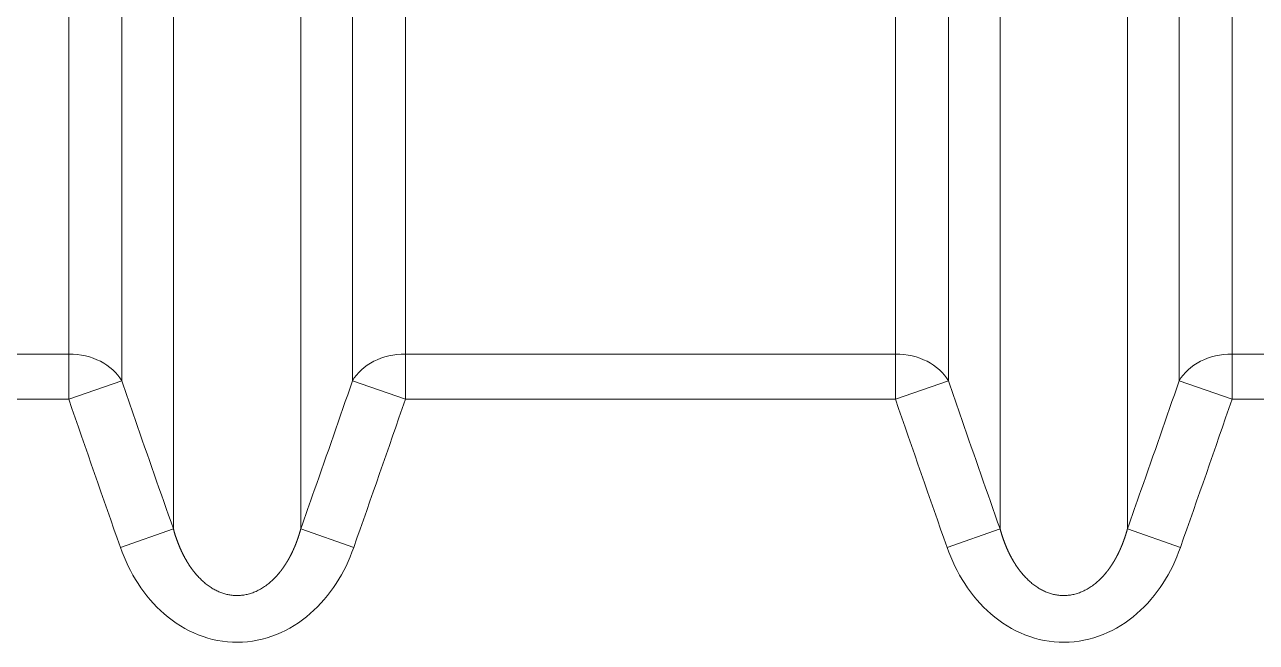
# Model space of a CAD drawing. Header units: millimetres. Extents: x 4664 to 8864, y -38 to 2932.
# Drawn here: x 8226.08 to 8253.87, y 2151.75 to 2165.67 of the extents above; entities that cross this region are included whole.
import ezdxf

# ---------------------------------------------------------------- set-up
doc = ezdxf.new("R2010")
doc.units = ezdxf.units.MM

msp = doc.modelspace()

# ---------------------------------------------------------------- linework, layer by layer
at = {"lineweight": 5}
for p, q in [((8253.321, 2157.228), (8253.321, 2210.808)), ((8250.961, 2210.588), (8250.961, 2154.304)), ((8252.127, 2209.614), (8252.127, 2157.639)), ((8229.44, 2206.227), (8229.44, 2154.304)), ((8227.08, 2157.228), (8227.08, 2194.226)), ((8228.274, 2157.639), (8228.274, 2194.009)), ((8232.313, 2174.253), (8232.313, 2154.304)), ((8248.088, 2174.253), (8248.088, 2154.304)), ((8233.478, 2173.31), (8233.478, 2157.639)), ((8234.673, 2157.228), (8234.673, 2173.343)), ((8245.728, 2157.228), (8245.728, 2173.343)), ((8246.923, 2157.639), (8246.923, 2173.31)), ((8227.08, 2158.247), (8216.024, 2158.247)), ((8245.728, 2158.247), (8234.673, 2158.247)), ((8264.377, 2158.247), (8253.321, 2158.247)), ((8227.08, 2157.228), (8228.274, 2157.639)), ((8234.673, 2157.228), (8233.478, 2157.639)), ((8245.728, 2157.228), (8246.923, 2157.639)), ((8253.321, 2157.228), (8252.127, 2157.639)), ((8216.024, 2157.228), (8227.08, 2157.228)), ((8234.673, 2157.228), (8245.728, 2157.228)), ((8253.321, 2157.228), (8264.377, 2157.228)), ((8228.245, 2153.884), (8229.44, 2154.304)), ((8233.507, 2153.884), (8232.313, 2154.304)), ((8246.894, 2153.884), (8248.088, 2154.304)), ((8252.156, 2153.884), (8250.961, 2154.304))]:
    msp.add_line(p, q, dxfattribs=at)
at = {"lineweight": 5, "extrusion": (0, 0, -1)}
for centre, start_param, end_param in [((8227.08, 2157.228), 1.570796, 2.725761), ((8234.673, 2157.228), 0.415831, 1.570796), ((8245.728, 2157.228), 1.570796, 2.725761), ((8253.321, 2157.228), 0.415831, 1.570796)]:
    msp.add_ellipse(centre, major_axis=(-1.306, 0), ratio=0.780444, start_param=start_param, end_param=end_param, dxfattribs=at)
at = {"lineweight": 5}
for points, knots in [([(8229.44, 2154.304), (8229.15, 2155.125), (8228.862, 2155.947), (8228.475, 2157.059), (8228.375, 2157.349), (8228.274, 2157.639)], [0, 0, 0, 0, 0.739335, 0.739335, 1, 1, 1, 1]), ([(8233.478, 2157.639), (8233.194, 2156.816), (8232.907, 2155.994), (8232.517, 2154.883), (8232.415, 2154.594), (8232.313, 2154.304)], [0, 0, 0, 0, 0.739335, 0.739335, 1, 1, 1, 1]), ([(8248.088, 2154.304), (8247.798, 2155.125), (8247.511, 2155.947), (8247.124, 2157.059), (8247.023, 2157.349), (8246.923, 2157.639)], [0, 0, 0, 0, 0.739335, 0.739335, 1, 1, 1, 1]), ([(8252.127, 2157.639), (8251.842, 2156.816), (8251.556, 2155.994), (8251.165, 2154.883), (8251.063, 2154.594), (8250.961, 2154.304)], [0, 0, 0, 0, 0.739335, 0.739335, 1, 1, 1, 1]), ([(8232.313, 2154.304), (8232.312, 2154.301), (8232.31, 2154.296), (8232.308, 2154.287), (8232.306, 2154.279), (8232.303, 2154.27), (8232.301, 2154.262), (8232.298, 2154.253), (8232.296, 2154.245), (8232.294, 2154.236), (8232.291, 2154.228), (8232.289, 2154.22), (8232.286, 2154.211), (8232.284, 2154.203), (8232.281, 2154.195), (8232.278, 2154.186), (8232.276, 2154.178), (8232.273, 2154.17), (8232.271, 2154.162), (8232.268, 2154.154), (8232.265, 2154.146), (8232.263, 2154.137), (8232.26, 2154.129), (8232.257, 2154.121), (8232.255, 2154.113), (8232.252, 2154.105), (8232.249, 2154.097), (8232.247, 2154.089), (8232.244, 2154.081), (8232.241, 2154.073), (8232.238, 2154.066), (8232.236, 2154.058), (8232.233, 2154.05), (8232.23, 2154.042), (8232.227, 2154.034), (8232.224, 2154.027), (8232.221, 2154.019), (8232.218, 2154.011), (8232.216, 2154.003), (8232.213, 2153.996), (8232.21, 2153.988), (8232.207, 2153.981), (8232.204, 2153.973), (8232.201, 2153.965), (8232.198, 2153.958), (8232.195, 2153.95), (8232.192, 2153.943), (8232.189, 2153.936), (8232.186, 2153.928), (8232.183, 2153.921), (8232.18, 2153.913), (8232.177, 2153.906), (8232.174, 2153.899), (8232.171, 2153.891), (8232.167, 2153.884), (8232.164, 2153.877), (8232.161, 2153.87), (8232.158, 2153.862), (8232.155, 2153.855), (8232.152, 2153.848), (8232.149, 2153.841), (8232.145, 2153.834), (8232.142, 2153.827), (8232.139, 2153.82), (8232.136, 2153.813), (8232.133, 2153.806), (8232.129, 2153.799), (8232.126, 2153.792), (8232.123, 2153.785), (8232.119, 2153.778), (8232.116, 2153.771), (8232.113, 2153.765), (8232.11, 2153.758), (8232.106, 2153.751), (8232.103, 2153.744), (8232.1, 2153.738), (8232.096, 2153.731), (8232.093, 2153.724), (8232.089, 2153.718), (8232.086, 2153.711), (8232.083, 2153.704), (8232.079, 2153.698), (8232.076, 2153.691), (8232.072, 2153.685), (8232.069, 2153.678), (8232.066, 2153.672), (8232.062, 2153.665), (8232.059, 2153.659), (8232.055, 2153.653), (8232.052, 2153.646), (8232.048, 2153.64), (8232.045, 2153.634), (8232.041, 2153.627), (8232.038, 2153.621), (8232.034, 2153.615), (8232.031, 2153.609), (8232.027, 2153.603), (8232.023, 2153.596), (8232.02, 2153.59), (8232.016, 2153.584), (8232.013, 2153.578), (8232.009, 2153.572), (8232.006, 2153.566), (8232.002, 2153.56), (8231.998, 2153.554), (8231.995, 2153.548), (8231.991, 2153.542), (8231.987, 2153.536), (8231.984, 2153.531), (8231.98, 2153.525), (8231.976, 2153.519), (8231.973, 2153.513), (8231.969, 2153.507), (8231.965, 2153.502), (8231.962, 2153.496), (8231.958, 2153.49), (8231.954, 2153.485), (8231.951, 2153.479), (8231.947, 2153.474), (8231.943, 2153.468), (8231.939, 2153.462), (8231.936, 2153.457), (8231.932, 2153.451), (8231.928, 2153.446), (8231.924, 2153.441), (8231.921, 2153.435), (8231.917, 2153.43), (8231.913, 2153.424), (8231.909, 2153.419), (8231.906, 2153.414), (8231.902, 2153.409), (8231.898, 2153.403), (8231.894, 2153.398), (8231.89, 2153.393), (8231.886, 2153.388), (8231.883, 2153.383), (8231.879, 2153.377), (8231.875, 2153.372), (8231.871, 2153.367), (8231.867, 2153.362), (8231.863, 2153.357), (8231.86, 2153.352), (8231.856, 2153.347), (8231.852, 2153.342), (8231.848, 2153.338), (8231.844, 2153.333), (8231.84, 2153.328), (8231.81, 2153.291), (8231.753, 2153.225), (8231.663, 2153.136), (8231.571, 2153.057), (8231.476, 2152.989), (8231.379, 2152.931), (8231.28, 2152.884), (8231.18, 2152.847), (8231.079, 2152.821), (8230.977, 2152.805), (8230.879, 2152.8), (8230.784, 2152.804), (8230.693, 2152.817), (8230.601, 2152.839), (8230.51, 2152.869), (8230.42, 2152.908), (8230.331, 2152.956), (8230.243, 2153.012), (8230.158, 2153.076), (8230.074, 2153.15), (8229.994, 2153.231), (8229.94, 2153.293), (8229.91, 2153.33), (8229.903, 2153.34), (8229.895, 2153.35), (8229.887, 2153.359), (8229.88, 2153.369), (8229.872, 2153.379), (8229.865, 2153.389), (8229.857, 2153.399), (8229.85, 2153.409), (8229.843, 2153.42), (8229.835, 2153.43), (8229.828, 2153.441), (8229.821, 2153.451), (8229.813, 2153.462), (8229.806, 2153.473), (8229.799, 2153.484), (8229.791, 2153.495), (8229.784, 2153.506), (8229.777, 2153.517), (8229.77, 2153.528), (8229.763, 2153.54), (8229.756, 2153.551), (8229.749, 2153.563), (8229.742, 2153.575), (8229.735, 2153.587), (8229.728, 2153.599), (8229.721, 2153.611), (8229.714, 2153.623), (8229.707, 2153.635), (8229.7, 2153.647), (8229.693, 2153.66), (8229.687, 2153.672), (8229.68, 2153.685), (8229.673, 2153.698), (8229.667, 2153.71), (8229.66, 2153.723), (8229.653, 2153.736), (8229.647, 2153.749), (8229.64, 2153.763), (8229.634, 2153.776), (8229.628, 2153.789), (8229.621, 2153.803), (8229.615, 2153.817), (8229.609, 2153.83), (8229.602, 2153.844), (8229.596, 2153.858), (8229.59, 2153.872), (8229.584, 2153.886), (8229.578, 2153.9), (8229.572, 2153.915), (8229.566, 2153.929), (8229.56, 2153.944), (8229.554, 2153.958), (8229.549, 2153.973), (8229.543, 2153.988), (8229.537, 2154.003), (8229.531, 2154.018), (8229.526, 2154.033), (8229.52, 2154.048), (8229.515, 2154.063), (8229.509, 2154.079), (8229.504, 2154.094), (8229.499, 2154.11), (8229.493, 2154.125), (8229.488, 2154.141), (8229.483, 2154.157), (8229.478, 2154.173), (8229.473, 2154.189), (8229.468, 2154.205), (8229.463, 2154.222), (8229.458, 2154.238), (8229.454, 2154.254), (8229.449, 2154.271), (8229.444, 2154.288), (8229.441, 2154.299), (8229.44, 2154.304)], [0, 0, 0, 0, 0.002031, 0.004058, 0.006081, 0.008099, 0.010112, 0.012121, 0.014125, 0.016125, 0.01812, 0.02011, 0.022096, 0.024078, 0.026055, 0.028027, 0.029995, 0.031959, 0.033918, 0.035872, 0.037822, 0.039767, 0.041708, 0.043644, 0.045576, 0.047503, 0.049426, 0.051344, 0.053258, 0.055167, 0.057072, 0.058972, 0.060867, 0.062759, 0.064645, 0.066527, 0.068405, 0.070278, 0.072147, 0.074011, 0.075871, 0.077726, 0.079577, 0.081423, 0.083265, 0.085102, 0.086935, 0.088763, 0.090587, 0.092406, 0.094221, 0.096032, 0.097838, 0.099639, 0.101436, 0.103229, 0.105017, 0.106801, 0.10858, 0.110355, 0.112125, 0.113891, 0.115652, 0.11741, 0.119162, 0.12091, 0.122654, 0.124393, 0.126128, 0.127859, 0.129585, 0.131306, 0.133023, 0.134736, 0.136444, 0.138148, 0.139848, 0.141543, 0.143234, 0.14492, 0.146602, 0.14828, 0.149953, 0.151622, 0.153286, 0.154946, 0.156602, 0.158253, 0.1599, 0.161543, 0.163181, 0.164815, 0.166444, 0.168069, 0.16969, 0.171306, 0.172919, 0.174526, 0.17613, 0.177729, 0.179324, 0.180914, 0.1825, 0.184082, 0.18566, 0.187233, 0.188802, 0.190366, 0.191927, 0.193483, 0.195034, 0.196582, 0.198125, 0.199664, 0.201199, 0.202729, 0.204255, 0.205777, 0.207295, 0.208808, 0.210317, 0.211822, 0.213323, 0.214819, 0.216311, 0.217799, 0.219283, 0.220763, 0.222238, 0.223709, 0.225176, 0.226639, 0.228097, 0.229552, 0.231002, 0.232448, 0.23389, 0.235328, 0.236761, 0.238191, 0.239616, 0.241037, 0.242454, 0.243867, 0.245276, 0.246681, 0.248081, 0.249478, 0.27888, 0.307059, 0.334092, 0.360063, 0.385072, 0.409228, 0.432657, 0.455495, 0.477889, 0.499996, 0.520039, 0.540307, 0.560919, 0.581985, 0.603612, 0.625896, 0.648924, 0.672776, 0.697522, 0.723225, 0.74994, 0.752666, 0.755408, 0.758166, 0.760939, 0.763728, 0.766533, 0.769354, 0.772191, 0.775043, 0.777912, 0.780797, 0.783698, 0.786614, 0.789547, 0.792496, 0.795462, 0.798443, 0.801441, 0.804455, 0.807486, 0.810532, 0.813596, 0.816675, 0.819771, 0.822884, 0.826013, 0.829158, 0.83232, 0.835499, 0.838694, 0.841906, 0.845135, 0.84838, 0.851642, 0.854921, 0.858216, 0.861528, 0.864857, 0.868203, 0.871566, 0.874945, 0.878342, 0.881755, 0.885185, 0.888632, 0.892097, 0.895578, 0.899076, 0.902591, 0.906123, 0.909672, 0.913238, 0.916822, 0.920422, 0.924039, 0.927674, 0.931326, 0.934994, 0.93868, 0.942384, 0.946104, 0.949842, 0.953596, 0.957368, 0.961158, 0.964964, 0.968788, 0.972629, 0.976487, 0.980363, 0.984255, 0.988166, 0.992093, 0.996038, 1, 1, 1, 1]), ([(8250.961, 2154.304), (8250.961, 2154.301), (8250.959, 2154.296), (8250.957, 2154.287), (8250.954, 2154.279), (8250.952, 2154.27), (8250.949, 2154.262), (8250.947, 2154.253), (8250.945, 2154.245), (8250.942, 2154.236), (8250.94, 2154.228), (8250.937, 2154.22), (8250.935, 2154.211), (8250.932, 2154.203), (8250.93, 2154.195), (8250.927, 2154.186), (8250.924, 2154.178), (8250.922, 2154.17), (8250.919, 2154.162), (8250.917, 2154.154), (8250.914, 2154.146), (8250.911, 2154.137), (8250.909, 2154.129), (8250.906, 2154.121), (8250.903, 2154.113), (8250.901, 2154.105), (8250.898, 2154.097), (8250.895, 2154.089), (8250.892, 2154.081), (8250.89, 2154.073), (8250.887, 2154.066), (8250.884, 2154.058), (8250.881, 2154.05), (8250.878, 2154.042), (8250.876, 2154.034), (8250.873, 2154.027), (8250.87, 2154.019), (8250.867, 2154.011), (8250.864, 2154.003), (8250.861, 2153.996), (8250.858, 2153.988), (8250.855, 2153.981), (8250.852, 2153.973), (8250.849, 2153.965), (8250.847, 2153.958), (8250.844, 2153.95), (8250.841, 2153.943), (8250.838, 2153.936), (8250.834, 2153.928), (8250.831, 2153.921), (8250.828, 2153.913), (8250.825, 2153.906), (8250.822, 2153.899), (8250.819, 2153.891), (8250.816, 2153.884), (8250.813, 2153.877), (8250.81, 2153.87), (8250.807, 2153.862), (8250.804, 2153.855), (8250.8, 2153.848), (8250.797, 2153.841), (8250.794, 2153.834), (8250.791, 2153.827), (8250.788, 2153.82), (8250.784, 2153.813), (8250.781, 2153.806), (8250.778, 2153.799), (8250.775, 2153.792), (8250.771, 2153.785), (8250.768, 2153.778), (8250.765, 2153.771), (8250.761, 2153.765), (8250.758, 2153.758), (8250.755, 2153.751), (8250.752, 2153.744), (8250.748, 2153.738), (8250.745, 2153.731), (8250.741, 2153.724), (8250.738, 2153.718), (8250.735, 2153.711), (8250.731, 2153.704), (8250.728, 2153.698), (8250.724, 2153.691), (8250.721, 2153.685), (8250.718, 2153.678), (8250.714, 2153.672), (8250.711, 2153.665), (8250.707, 2153.659), (8250.704, 2153.653), (8250.7, 2153.646), (8250.697, 2153.64), (8250.693, 2153.634), (8250.69, 2153.627), (8250.686, 2153.621), (8250.683, 2153.615), (8250.679, 2153.609), (8250.676, 2153.603), (8250.672, 2153.596), (8250.669, 2153.59), (8250.665, 2153.584), (8250.661, 2153.578), (8250.658, 2153.572), (8250.654, 2153.566), (8250.651, 2153.56), (8250.647, 2153.554), (8250.643, 2153.548), (8250.64, 2153.542), (8250.636, 2153.536), (8250.632, 2153.531), (8250.629, 2153.525), (8250.625, 2153.519), (8250.621, 2153.513), (8250.618, 2153.507), (8250.614, 2153.502), (8250.61, 2153.496), (8250.607, 2153.49), (8250.603, 2153.485), (8250.599, 2153.479), (8250.596, 2153.474), (8250.592, 2153.468), (8250.588, 2153.462), (8250.584, 2153.457), (8250.581, 2153.451), (8250.577, 2153.446), (8250.573, 2153.441), (8250.569, 2153.435), (8250.566, 2153.43), (8250.562, 2153.424), (8250.558, 2153.419), (8250.554, 2153.414), (8250.55, 2153.409), (8250.547, 2153.403), (8250.543, 2153.398), (8250.539, 2153.393), (8250.535, 2153.388), (8250.531, 2153.383), (8250.527, 2153.377), (8250.524, 2153.372), (8250.52, 2153.367), (8250.516, 2153.362), (8250.512, 2153.357), (8250.508, 2153.352), (8250.504, 2153.347), (8250.5, 2153.342), (8250.497, 2153.338), (8250.493, 2153.333), (8250.489, 2153.328), (8250.459, 2153.291), (8250.401, 2153.225), (8250.312, 2153.136), (8250.22, 2153.057), (8250.125, 2152.989), (8250.027, 2152.931), (8249.928, 2152.884), (8249.828, 2152.847), (8249.727, 2152.821), (8249.626, 2152.805), (8249.528, 2152.8), (8249.433, 2152.804), (8249.341, 2152.817), (8249.25, 2152.839), (8249.159, 2152.869), (8249.068, 2152.908), (8248.979, 2152.956), (8248.892, 2153.012), (8248.806, 2153.076), (8248.723, 2153.15), (8248.642, 2153.231), (8248.589, 2153.293), (8248.559, 2153.33), (8248.551, 2153.34), (8248.544, 2153.35), (8248.536, 2153.359), (8248.529, 2153.369), (8248.521, 2153.379), (8248.514, 2153.389), (8248.506, 2153.399), (8248.499, 2153.409), (8248.491, 2153.42), (8248.484, 2153.43), (8248.476, 2153.441), (8248.469, 2153.451), (8248.462, 2153.462), (8248.455, 2153.473), (8248.447, 2153.484), (8248.44, 2153.495), (8248.433, 2153.506), (8248.426, 2153.517), (8248.419, 2153.528), (8248.411, 2153.54), (8248.404, 2153.551), (8248.397, 2153.563), (8248.39, 2153.575), (8248.383, 2153.587), (8248.376, 2153.599), (8248.369, 2153.611), (8248.362, 2153.623), (8248.356, 2153.635), (8248.349, 2153.647), (8248.342, 2153.66), (8248.335, 2153.672), (8248.329, 2153.685), (8248.322, 2153.698), (8248.315, 2153.71), (8248.309, 2153.723), (8248.302, 2153.736), (8248.296, 2153.749), (8248.289, 2153.763), (8248.283, 2153.776), (8248.276, 2153.789), (8248.27, 2153.803), (8248.264, 2153.817), (8248.257, 2153.83), (8248.251, 2153.844), (8248.245, 2153.858), (8248.239, 2153.872), (8248.233, 2153.886), (8248.227, 2153.9), (8248.221, 2153.915), (8248.215, 2153.929), (8248.209, 2153.944), (8248.203, 2153.958), (8248.197, 2153.973), (8248.191, 2153.988), (8248.186, 2154.003), (8248.18, 2154.018), (8248.174, 2154.033), (8248.169, 2154.048), (8248.163, 2154.063), (8248.158, 2154.079), (8248.153, 2154.094), (8248.147, 2154.11), (8248.142, 2154.125), (8248.137, 2154.141), (8248.132, 2154.157), (8248.127, 2154.173), (8248.122, 2154.189), (8248.117, 2154.205), (8248.112, 2154.222), (8248.107, 2154.238), (8248.102, 2154.254), (8248.097, 2154.271), (8248.093, 2154.288), (8248.09, 2154.299), (8248.088, 2154.304)], [0, 0, 0, 0, 0.002031, 0.004058, 0.006081, 0.008099, 0.010112, 0.012121, 0.014125, 0.016125, 0.01812, 0.02011, 0.022096, 0.024078, 0.026055, 0.028027, 0.029995, 0.031959, 0.033918, 0.035872, 0.037822, 0.039767, 0.041708, 0.043644, 0.045576, 0.047503, 0.049426, 0.051344, 0.053258, 0.055167, 0.057072, 0.058972, 0.060867, 0.062759, 0.064645, 0.066527, 0.068405, 0.070278, 0.072147, 0.074011, 0.075871, 0.077726, 0.079577, 0.081423, 0.083265, 0.085102, 0.086935, 0.088763, 0.090587, 0.092406, 0.094221, 0.096032, 0.097838, 0.099639, 0.101436, 0.103229, 0.105017, 0.106801, 0.10858, 0.110355, 0.112125, 0.113891, 0.115652, 0.11741, 0.119162, 0.12091, 0.122654, 0.124393, 0.126128, 0.127859, 0.129585, 0.131306, 0.133023, 0.134736, 0.136444, 0.138148, 0.139848, 0.141543, 0.143234, 0.14492, 0.146602, 0.14828, 0.149953, 0.151622, 0.153286, 0.154946, 0.156602, 0.158253, 0.1599, 0.161543, 0.163181, 0.164815, 0.166444, 0.168069, 0.16969, 0.171306, 0.172919, 0.174526, 0.17613, 0.177729, 0.179324, 0.180914, 0.1825, 0.184082, 0.18566, 0.187233, 0.188802, 0.190366, 0.191927, 0.193483, 0.195034, 0.196582, 0.198125, 0.199664, 0.201199, 0.202729, 0.204255, 0.205777, 0.207295, 0.208808, 0.210317, 0.211822, 0.213323, 0.214819, 0.216311, 0.217799, 0.219283, 0.220763, 0.222238, 0.223709, 0.225176, 0.226639, 0.228097, 0.229552, 0.231002, 0.232448, 0.23389, 0.235328, 0.236761, 0.238191, 0.239616, 0.241037, 0.242454, 0.243867, 0.245276, 0.246681, 0.248081, 0.249478, 0.27888, 0.307059, 0.334092, 0.360063, 0.385072, 0.409228, 0.432657, 0.455495, 0.477889, 0.499996, 0.520039, 0.540307, 0.560919, 0.581985, 0.603612, 0.625896, 0.648924, 0.672776, 0.697522, 0.723225, 0.74994, 0.752666, 0.755408, 0.758166, 0.760939, 0.763728, 0.766533, 0.769354, 0.772191, 0.775043, 0.777912, 0.780797, 0.783698, 0.786614, 0.789547, 0.792496, 0.795462, 0.798443, 0.801441, 0.804455, 0.807486, 0.810532, 0.813596, 0.816675, 0.819771, 0.822884, 0.826013, 0.829158, 0.83232, 0.835499, 0.838694, 0.841906, 0.845135, 0.84838, 0.851642, 0.854921, 0.858216, 0.861528, 0.864857, 0.868203, 0.871566, 0.874945, 0.878342, 0.881755, 0.885185, 0.888632, 0.892097, 0.895578, 0.899076, 0.902591, 0.906123, 0.909672, 0.913238, 0.916822, 0.920422, 0.924039, 0.927674, 0.931326, 0.934994, 0.93868, 0.942384, 0.946104, 0.949842, 0.953596, 0.957368, 0.961158, 0.964964, 0.968788, 0.972629, 0.976487, 0.980363, 0.984255, 0.988166, 0.992093, 0.996038, 1, 1, 1, 1]), ([(8228.245, 2153.884), (8228.346, 2153.597), (8228.479, 2153.322), (8228.807, 2152.817), (8229.005, 2152.584), (8229.461, 2152.19), (8229.722, 2152.027), (8230.281, 2151.805), (8230.585, 2151.746), (8231.184, 2151.748), (8231.487, 2151.81), (8232.041, 2152.033), (8232.301, 2152.197), (8232.753, 2152.591), (8232.951, 2152.825), (8233.277, 2153.328), (8233.407, 2153.598), (8233.507, 2153.884)], [0, 0, 0, 0, 0.125, 0.125, 0.25, 0.25, 0.375, 0.375, 0.5, 0.5, 0.625, 0.625, 0.75, 0.75, 0.875, 0.875, 1, 1, 1, 1]), ([(8246.894, 2153.884), (8246.994, 2153.597), (8247.127, 2153.322), (8247.456, 2152.817), (8247.654, 2152.584), (8248.109, 2152.19), (8248.37, 2152.027), (8248.93, 2151.805), (8249.233, 2151.746), (8249.832, 2151.748), (8250.136, 2151.81), (8250.689, 2152.033), (8250.95, 2152.197), (8251.402, 2152.591), (8251.6, 2152.825), (8251.925, 2153.328), (8252.055, 2153.598), (8252.156, 2153.884)], [0, 0, 0, 0, 0.125, 0.125, 0.25, 0.25, 0.375, 0.375, 0.5, 0.5, 0.625, 0.625, 0.75, 0.75, 0.875, 0.875, 1, 1, 1, 1])]:
    msp.add_open_spline(points, degree=3, knots=knots, dxfattribs=at)
for points in [[(8227.08, 2157.228), (8227.464, 2156.112), (8227.853, 2154.997), (8228.245, 2153.884)], [(8233.507, 2153.884), (8233.899, 2154.997), (8234.288, 2156.112), (8234.673, 2157.228)], [(8245.728, 2157.228), (8246.113, 2156.112), (8246.502, 2154.997), (8246.894, 2153.884)], [(8252.156, 2153.884), (8252.548, 2154.997), (8252.937, 2156.112), (8253.321, 2157.228)]]:
    msp.add_open_spline(points, degree=3, dxfattribs=at)

doc.saveas('drawing.dxf')
